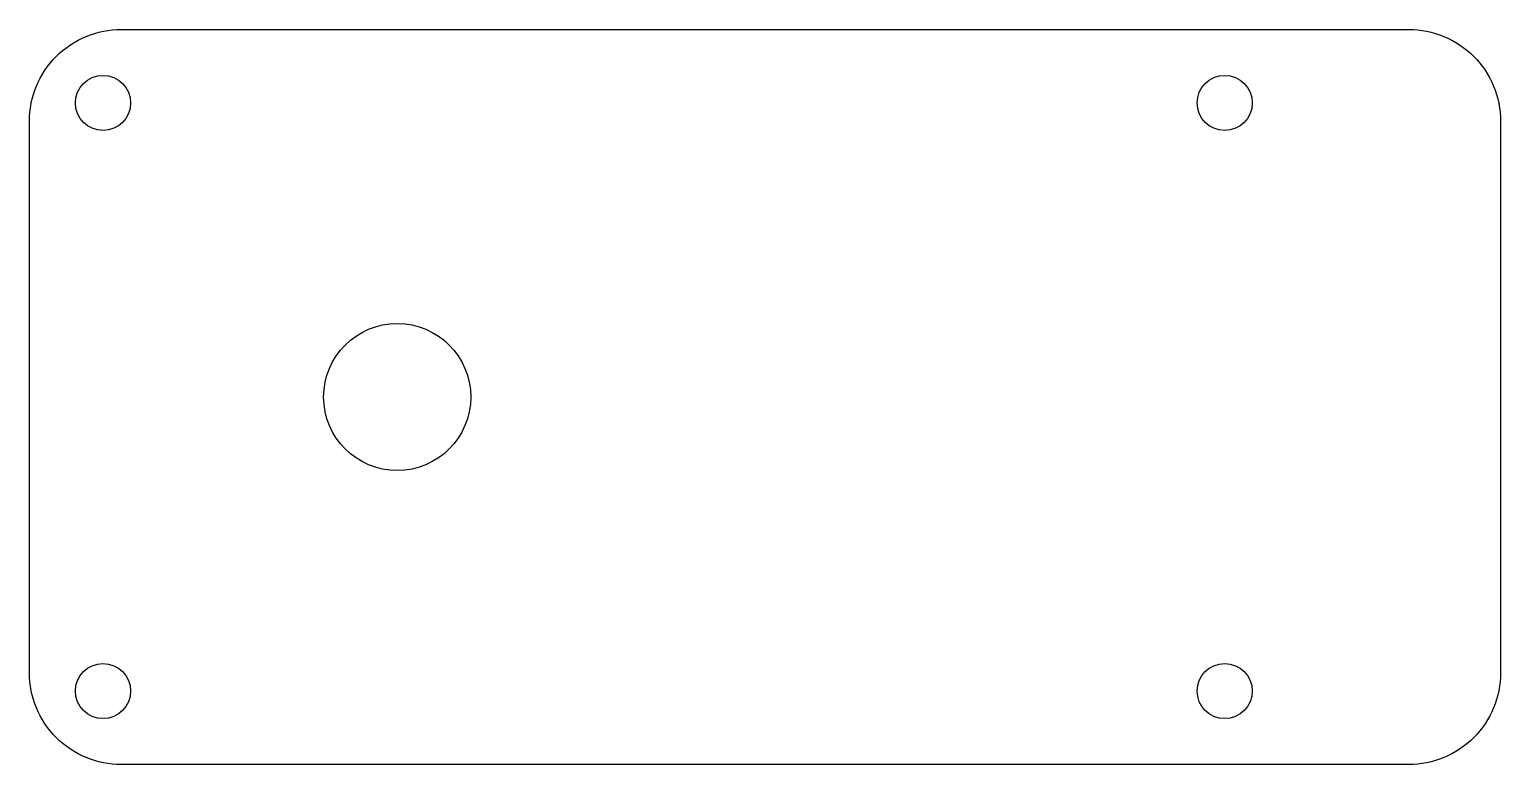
# Model space of a CAD drawing. Header units: millimetres. Extents: x -10 to 70, y -10 to 30.
import ezdxf

# ---------------------------------------------------------------- set-up
doc = ezdxf.new("R2010")
doc.units = ezdxf.units.MM
doc.layers.get('0').update_dxf_attribs({"linetype": 'CONTINUOUS'})

msp = doc.modelspace()

# ---------------------------------------------------------------- linework, layer by layer
msp.add_lwpolyline([(70, -5, -0.414214), (65, -10), (-5, -10, -0.414214), (-10, -5), (-10, 25, -0.414214), (-5, 30), (65, 30, -0.414214), (70, 25)], format="xyb", close=True)
for centre, radius in [((-6, 26), 1.5), ((55, 26), 1.5), ((10, 10), 4), ((-6, -6), 1.5), ((55, -6), 1.5)]:
    msp.add_circle(centre, radius)

doc.saveas('drawing.dxf')
